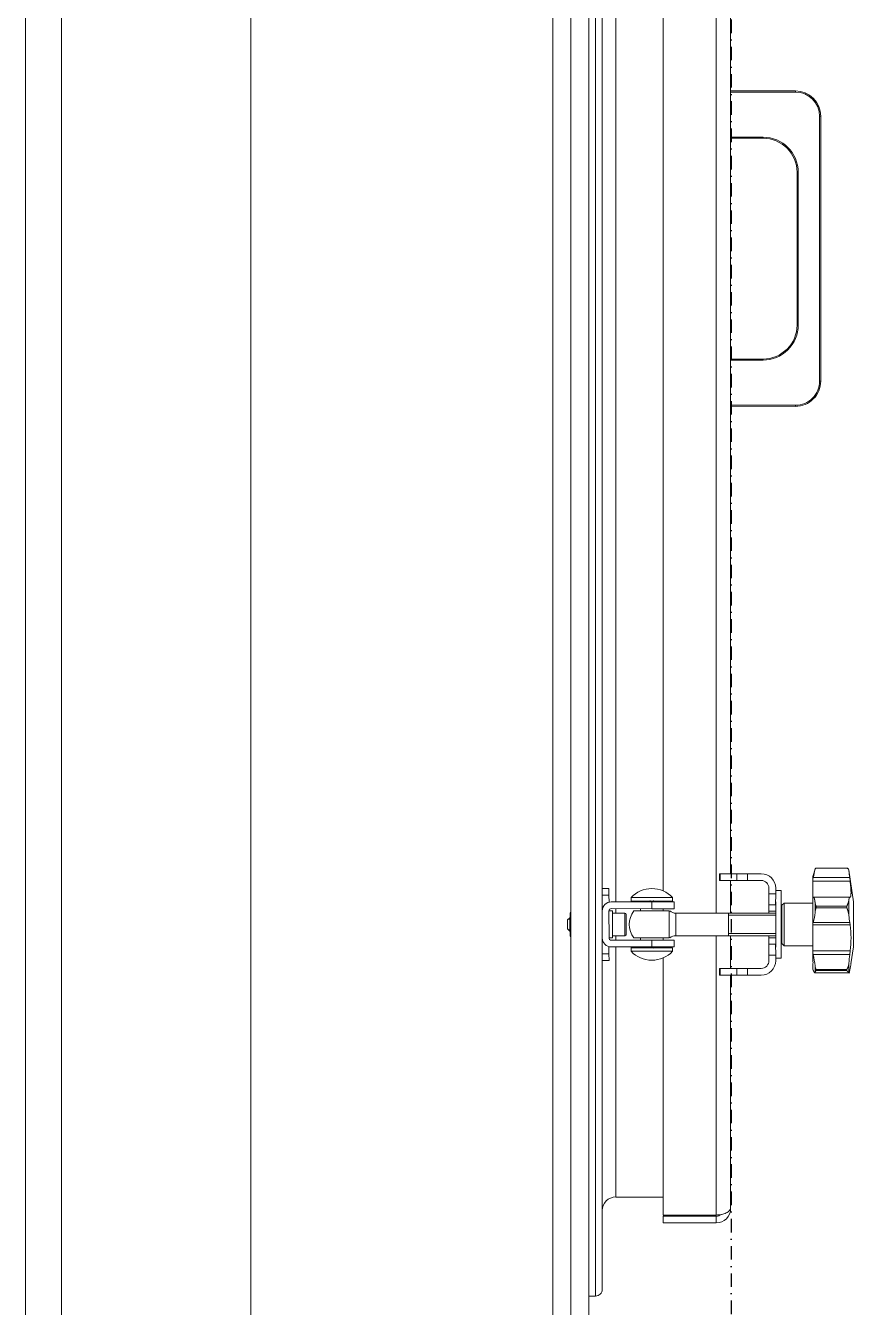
# Model space of a CAD drawing. Header units: millimetres. Extents: x 2179 to 48742, y 3478 to 161002.
# Drawn here: x 34757 to 35124, y 143073 to 143642 of the extents above; entities that cross this region are included whole.
import ezdxf

# ---------------------------------------------------------------- set-up
doc = ezdxf.new("R2010")
doc.units = ezdxf.units.MM
doc.linetypes.add('1_Čerchovaná 6_0mm', pattern=[12, 6, -3, 0, -3])
doc.layers.add('0-1', color=7, linetype='Continuous', lineweight=9)
doc.layers.add('2966-1_navrh dispozice stroju-HK_02_dwg-1', color=7, linetype='Continuous', lineweight=9, true_color=0x919191)
doc.layers.add('S-GRID-1', color=9, linetype='1_Čerchovaná 6_0mm', lineweight=25, true_color=0x808080)

# ---------------------------------------------------------------- blocks, each defined once
blk = doc.blocks.new('2966-1_navrh dispozice stroju-HK_02_dwg-876232-1NP _ stroje')
at = {"layer": '0-1'}
for p, q in [((-60181.1, 57900.53), (-61864.39, 58912.37)), ((-60978.72, 58402.06), (-61775.8, 58881.19)), ((-61096.8, 58535.6), (-61602.47, 58839.56)), ((-61584.18, 58836.02), (-61108.51, 58550.08)), ((-61606.18, 58814.23), (-61117.43, 58520.44)), ((-61621.17, 58798.74), (-61124.07, 58499.93)), ((-61091.09, 58583.9), (-61084.1, 58595.53)), ((-61065.56, 58585.54), (-61071.42, 58589.06)), ((-61078.56, 58574.67), (-61085.1, 58563.78)), ((-61074.4, 58573.31), (-61078.41, 58575.71)), ((-61043.8, 58572.46), (-61047.43, 58574.64)), ((-61044.57, 58573.33), (-61045.31, 58574)), ((-61051.63, 58559.45), (-61043.59, 58572.82)), ((-61092.74, 58563.94), (-61090.61, 58562.66)), ((-61084.33, 58562.15), (-61084.49, 58561.9)), ((-61107.07, 58552.47), (-61104.66, 58556.48)), ((-61082.42, 58557.74), (-61093.23, 58539.74)), ((-61087.56, 58560.83), (-61070.27, 58550.44)), ((-61085.53, 58556.11), (-61083.98, 58558.68)), ((-61051.69, 58559.65), (-61054.16, 58561.14)), ((-61075.42, 58553.53), (-61086.24, 58535.53)), ((-61070.77, 58553.65), (-61070.62, 58553.91)), ((-61105.94, 58548.54), (-61093.51, 58541.07)), ((-61068.78, 58546.04), (-61066.65, 58544.76)), ((-61067.23, 58548.61), (-61065.1, 58547.33)), ((-61084.94, 58535.92), (-61072.51, 58528.45)), ((-61071.08, 58530.83), (-61068.66, 58534.84)), ((-61069.94, 58526.9), (-60981.13, 58473.52)), ((-61109.82, 58515.87), (-61110.68, 58516.39)), ((-61125.1, 58498.22), (-61115.83, 58513.65)), ((-61122.53, 58496.67), (-61113.25, 58512.1)), ((-61115.83, 58507.82), (-61114.97, 58507.3)), ((-61110.53, 58489.46), (-61101.26, 58504.89)), ((-61098.68, 58509.17), (-61099.54, 58509.69)), ((-61116.9, 58500.99), (-61109.36, 58496.46)), ((-61107.96, 58487.91), (-61098.68, 58503.34)), ((-61104.69, 58501.12), (-61103.83, 58500.6)), ((-61121.5, 58498.39), (-61119.78, 58497.36)), ((-61111.21, 58492.2), (-61109.5, 58491.17)), ((-61128.37, 58478), (-61128, 58478.61)), ((-61124.28, 58475.54), (-61123.91, 58476.15))]:
    blk.add_line(p, q, dxfattribs=at)
at = {"layer": '0-1', "flags": 128}
for points in [[(-60287.11, 57708.64), (-60285.57, 57711.21), (-60243.32, 57781.49), (-60250.18, 57785.62), (-60177.02, 57907.32), (-60172.9, 57914.18), (-61856.19, 58926.02), (-61860.31, 58919.16), (-61933.47, 58797.46), (-61940.33, 58801.58), (-61867.17, 58923.28), (-61860.31, 58919.16), (-60177.02, 57907.32), (-60170.16, 57903.2)], [(-61764.42, 58877.85), (-61771.68, 58882.22), (-60979.74, 58406.18), (-60987, 58410.54)], [(-61976.79, 58725.39), (-61984.99, 58711.75), (-60301.7, 57699.91), (-60293.5, 57713.55), (-60250.18, 57785.62), (-61933.47, 58797.46), (-61976.79, 58725.39), (-60293.5, 57713.55)], [(-61406.34, 58729.11), (-61391.5, 58753.8), (-61391.07, 58753.54), (-61405.91, 58728.86)], [(-61388.77, 58718.55), (-61381.35, 58730.9), (-61380.92, 58730.64), (-61388.34, 58718.29)], [(-61286.78, 58657.24), (-61271.94, 58681.93), (-61271.51, 58681.67), (-61286.35, 58656.99)], [(-61304.35, 58667.81), (-61296.93, 58680.15), (-61296.5, 58679.9), (-61303.92, 58667.55)], [(-61082.63, 58595.8), (-61082.86, 58595.94), (-61069.72, 58590.35), (-61052.57, 58580.05), (-61046.65, 58575.25)], [(-61087.62, 58580.12), (-61088.19, 58580.66), (-61079.85, 58594.54), (-61078.34, 58593.86), (-61086.87, 58579.67)], [(-61088.58, 58580.76), (-61090.92, 58583.23), (-61091.03, 58583.3), (-61090.83, 58583.16)], [(-61077.41, 58573.98), (-61080.76, 58575.99), (-61080.78, 58576), (-61086.87, 58579.67), (-61087.62, 58580.12), (-61088.35, 58580.56)], [(-61070.71, 58569.95), (-61071.04, 58570.36), (-61062.71, 58584.23), (-61061.69, 58583.85), (-61070.23, 58569.66)], [(-61060.37, 58563.73), (-61051.84, 58577.93), (-61050.51, 58576.89), (-61058.84, 58563.02), (-61059.6, 58563.27)], [(-61056.8, 58561.59), (-61059.6, 58563.27), (-61060.37, 58563.73), (-61070.23, 58569.66), (-61070.71, 58569.95), (-61074.51, 58572.24)], [(-61101.49, 58561.76), (-61104.66, 58556.48), (-61102.09, 58554.94), (-61098.92, 58560.21)], [(-61094.28, 58561.37), (-61092.15, 58560.09), (-61090.61, 58562.66), (-61086.39, 58560.12), (-61087.93, 58557.55), (-61092.15, 58560.09)], [(-61091.78, 58563.36), (-61090.49, 58565.5), (-61064.77, 58550.05), (-61066.06, 58547.91)], [(-61062.28, 58564.88), (-61068.82, 58554), (-61070.19, 58553.65), (-61084.76, 58562.41), (-61085.1, 58563.78), (-61068.82, 58554)], [(-61083.2, 58558.21), (-61094.02, 58540.21), (-61085.45, 58535.06), (-61094.02, 58540.21), (-61106.02, 58520.26), (-61097.44, 58515.11), (-61085.45, 58535.06), (-61074.63, 58553.06)], [(-61084.75, 58555.64), (-61085.53, 58556.11), (-61087.93, 58557.55)], [(-61052.91, 58559.45), (-61053.39, 58559.54), (-61055.02, 58560.52)], [(-61102.09, 58554.94), (-61104.5, 58550.92), (-61107.07, 58552.47), (-61110.92, 58546.07), (-61108.35, 58544.53), (-61104.5, 58550.92)], [(-61073.85, 58552.59), (-61075.4, 58550.02), (-61076.18, 58550.49)], [(-61073, 58548.57), (-61068.78, 58546.04), (-61067.23, 58548.61), (-61071.45, 58551.14), (-61073, 58548.57), (-61075.4, 58550.02)], [(-61108.35, 58544.53), (-61108.51, 58544.25), (-61111.08, 58545.8), (-61110.92, 58546.07)], [(-61065.49, 58540.12), (-61068.66, 58534.84), (-61066.09, 58533.3)], [(-61062.92, 58538.57), (-61066.09, 58533.3), (-61068.5, 58529.29), (-61072.35, 58522.89), (-61072.51, 58522.61), (-61075.09, 58524.16), (-61074.92, 58524.43)], [(-61091.93, 58505.12), (-60994.12, 58446.32), (-60981.95, 58466.56), (-61088.22, 58530.45)], [(-61068.5, 58529.29), (-61071.08, 58530.83), (-61074.92, 58524.43), (-61072.35, 58522.89)], [(-61106.23, 58498.55), (-61098.17, 58511.97), (-61108.45, 58518.15), (-61116.52, 58504.73)], [(-61132.3, 58497.88), (-61130.76, 58500.45), (-61128.19, 58498.91)], [(-61125.51, 58497.3), (-61128.19, 58498.91), (-61129.73, 58496.34)], [(-61120.5, 58496.16), (-61117.72, 58500.79), (-61109.15, 58495.63), (-61111.93, 58491)], [(-61106.93, 58489.63), (-61011.79, 58432.44), (-61000.97, 58450.44), (-61011.79, 58432.44)], [(-61107.45, 58482.94), (-61105.9, 58485.51), (-61108.58, 58487.12)], [(-61105.9, 58485.51), (-61103.33, 58483.97), (-61104.88, 58481.4)], [(-61130.53, 58480.48), (-61130.24, 58479.96), (-61129.67, 58479.61), (-61125.96, 58477.38), (-61122.24, 58475.15), (-61121.67, 58474.81), (-61121.07, 58474.8)], [(-61123.44, 58475.75), (-61124.81, 58475.41), (-61128.24, 58477.47), (-61128.58, 58478.84)], [(-61128.58, 58478.84), (-61123.44, 58475.75), (-61123.38, 58475.84)]]:
    blk.add_lwpolyline(points, dxfattribs=at)
for points in [[(-61376.13, 58757.63), (-61275.34, 58697.04), (-61275.6, 58696.61), (-61376.39, 58757.2)], [(-61301.83, 58701.29), (-61302.09, 58700.86), (-61360.21, 58735.8), (-61359.95, 58736.23)], [(-61072.31, 58590), (-61080.76, 58575.99), (-61080.78, 58576), (-61072.25, 58590.2)], [(-61069.63, 58586.83), (-61076.62, 58575.2), (-61075.96, 58574.8), (-61068.97, 58586.43)], [(-61045.55, 58572.36), (-61052.54, 58560.73), (-61052.13, 58560.48), (-61045.14, 58572.11)], [(-61120.92, 58505.95), (-61111.42, 58521.76), (-61112.73, 58522.54), (-61122.23, 58506.74)], [(-61110.67, 58522.22), (-61108.1, 58520.67), (-61113.25, 58512.1), (-61115.83, 58513.65)], [(-61093.59, 58511.03), (-61103.09, 58495.23), (-61101.78, 58494.45), (-61092.28, 58510.25)], [(-61096.1, 58513.46), (-61101.26, 58504.89), (-61098.68, 58503.34), (-61093.53, 58511.91)], [(-61111.08, 58490.49), (-61111.9, 58489.12), (-61122.19, 58495.3), (-61121.36, 58496.67)], [(-60978.95, 58464.76), (-60981.52, 58466.31), (-60993.69, 58446.06), (-60991.12, 58444.52)], [(-60980.26, 58399.49), (-60978.72, 58402.06)]]:
    blk.add_lwpolyline(points, close=True, dxfattribs=at)
at = {"layer": '0-1'}
for centre, radius, start, end in [((-61381.9, 58748.03), 11.2, 58.9896, 148.9896), ((-61381.9, 58748.03), 10.7, 58.9896, 148.9896), ((-61367.98, 58722.87), 15.59, 58.9896, 148.9896), ((-61367.98, 58722.87), 15.09, 58.9896, 148.9896), ((-61309.86, 58687.93), 15.09, 328.9896, 58.9896), ((-61309.86, 58687.93), 15.59, 328.9896, 58.9896), ((-61281.11, 58687.44), 10.7, 328.9896, 58.9896), ((-61281.11, 58687.44), 11.2, 328.9896, 58.9896), ((-61083.25, 58595.01), 1, 66.9896, 148.9896), ((-60979.2, 58819.66), 246.6, 245.2036, 245.9112), ((-61053, 58609.17), 26.76, 242.0118, 248.7276), ((-61090.67, 58583.64), 0.5, 148.9896, 223.9896), ((-61185.56, 58479.94), 140.1, 45.9696, 47.5027), ((-61077.56, 58546.3), 40.76, 50.8798, 67.0994), ((-61086.8, 58555.07), 21.11, 54.4077, 63.5716), ((-61084.49, 58558.42), 17.98, 41.5981, 55.8772), ((-61004.93, 58635.82), 74.49, 232.2796, 235.2115), ((-61096.02, 58558.47), 6.38, 58.9896, 148.9896), ((-61096.02, 58558.47), 3.38, 58.9896, 148.9896), ((-61071.52, 58524.8), 40.27, 64.4697, 71.6537), ((-61059.81, 58554.56), 7.65, 51.1614, 66.8179), ((-61068.39, 58541.86), 3.38, 328.9896, 58.9896), ((-61068.39, 58541.86), 6.38, 328.9896, 58.9896), ((-61110, 58510.15), 12.69, 102.3976, 148.9896), ((-61111.63, 58521.41), 0.406, 328.9896, 58.9896), ((-61110, 58510.15), 12.69, 148.9896, 195.5817), ((-61109.44, 58522.32), 4, 287.5556, 328.9896), ((-61094.02, 58513.05), 4, 148.9896, 190.3836), ((-61093.79, 58510.69), 0.406, 58.9896, 148.9896), ((-61120.71, 58506.3), 0.406, 238.9896, 328.9896), ((-61107.25, 58508.49), 10, 202.1197, 275.8595), ((-61104.5, 58506.84), 12.69, 282.3976, 15.5817), ((-61117.21, 58500.48), 0.6, 58.9896, 148.9896), ((-61121.67, 58496.16), 4, 148.9896, 238.9896), ((-61121.67, 58496.16), 1, 148.9896, 238.9896), ((-61109.67, 58495.94), 0.6, 328.9896, 58.9896), ((-61102.88, 58495.58), 0.406, 148.9896, 238.9896), ((-61111.39, 58489.98), 4, 238.9896, 328.9896), ((-61111.39, 58489.98), 1, 238.9896, 328.9896), ((-60984.42, 58468.05), 6.38, 328.9896, 58.9896), ((-60984.42, 58468.05), 3.38, 328.9896, 7.7148), ((-61006.65, 58429.35), 6, 148.9896, 238.9896), ((-61006.65, 58429.35), 6, 148.9896, 238.9896), ((-60981.29, 58403.61), 3, 328.9896, 58.9896), ((-60981.29, 58403.61), 3, 328.9896, 58.9896)]:
    blk.add_arc(centre, radius, start, end, dxfattribs=at)
for points, knots in [([(-61084.1, 58595.53), (-61084.03, 58595.65), (-61083.89, 58595.78), (-61083.65, 58595.88), (-61083.48, 58595.93), (-61083.28, 58595.95), (-61082.99, 58595.93), (-61082.77, 58595.86), (-61082.63, 58595.8)], [0, 0, 0, 0, 0.247181, 0.353859, 0.465315, 0.58414, 0.712229, 1, 1, 1, 1]), ([(-61078.34, 58593.86), (-61078.27, 58593.83), (-61078.17, 58593.78), (-61078.03, 58593.72), (-61077.93, 58593.67), (-61077.83, 58593.63), (-61077.73, 58593.58), (-61077.63, 58593.53), (-61077.53, 58593.49), (-61077.44, 58593.44), (-61077.34, 58593.4), (-61077.24, 58593.35), (-61077.15, 58593.31), (-61077.05, 58593.26), (-61076.96, 58593.22), (-61076.86, 58593.17), (-61076.77, 58593.13), (-61076.67, 58593.09), (-61076.58, 58593.04), (-61076.49, 58593), (-61076.4, 58592.95), (-61076.31, 58592.91), (-61076.22, 58592.87), (-61076.13, 58592.82), (-61076.04, 58592.78), (-61075.95, 58592.74), (-61075.87, 58592.69), (-61075.78, 58592.65), (-61075.7, 58592.61), (-61075.61, 58592.57), (-61075.53, 58592.52), (-61075.44, 58592.48), (-61075.36, 58592.44), (-61075.28, 58592.4), (-61075.2, 58592.36), (-61075.12, 58592.32), (-61075.04, 58592.28), (-61074.96, 58592.23), (-61074.89, 58592.19), (-61074.81, 58592.15), (-61074.74, 58592.11), (-61074.66, 58592.07), (-61074.59, 58592.04), (-61074.52, 58592), (-61074.45, 58591.96), (-61074.38, 58591.92), (-61074.31, 58591.88), (-61074.24, 58591.84), (-61074.17, 58591.81), (-61074.11, 58591.77), (-61074.04, 58591.73), (-61073.98, 58591.69), (-61073.92, 58591.66), (-61073.86, 58591.62), (-61073.8, 58591.58), (-61073.74, 58591.55), (-61073.68, 58591.51), (-61073.62, 58591.48), (-61073.56, 58591.44), (-61073.51, 58591.41), (-61073.45, 58591.37), (-61073.4, 58591.34), (-61073.35, 58591.3), (-61073.3, 58591.27), (-61073.25, 58591.24), (-61073.2, 58591.2), (-61073.15, 58591.17), (-61073.11, 58591.14), (-61073.06, 58591.11), (-61073.02, 58591.08), (-61072.97, 58591.05), (-61072.93, 58591.02), (-61072.89, 58590.99), (-61072.85, 58590.96), (-61072.82, 58590.93), (-61072.78, 58590.9), (-61072.74, 58590.87), (-61072.71, 58590.84), (-61072.68, 58590.81), (-61072.65, 58590.79), (-61072.61, 58590.76), (-61072.59, 58590.73), (-61072.56, 58590.71), (-61072.53, 58590.68), (-61072.5, 58590.66), (-61072.48, 58590.63), (-61072.46, 58590.61), (-61072.43, 58590.58), (-61072.41, 58590.56), (-61072.39, 58590.54), (-61072.37, 58590.51), (-61072.36, 58590.49), (-61072.34, 58590.47), (-61072.33, 58590.45), (-61072.31, 58590.43), (-61072.3, 58590.41), (-61072.29, 58590.39), (-61072.28, 58590.37), (-61072.27, 58590.35), (-61072.26, 58590.33), (-61072.26, 58590.32), (-61072.25, 58590.3), (-61072.25, 58590.28), (-61072.24, 58590.27), (-61072.24, 58590.25), (-61072.24, 58590.24), (-61072.24, 58590.22), (-61072.25, 58590.2), (-61072.25, 58590.2)], [0, 0, 0, 0, 0.031214, 0.046703, 0.062101, 0.077411, 0.092631, 0.107762, 0.122803, 0.137755, 0.152618, 0.167392, 0.182076, 0.196672, 0.211178, 0.225595, 0.239923, 0.254161, 0.268311, 0.282372, 0.296343, 0.310226, 0.32402, 0.337725, 0.351341, 0.364868, 0.378307, 0.391657, 0.404917, 0.418081, 0.431141, 0.444084, 0.4569, 0.469579, 0.482115, 0.494506, 0.506757, 0.518868, 0.530841, 0.542676, 0.554372, 0.565932, 0.577354, 0.58864, 0.599789, 0.610802, 0.621677, 0.632416, 0.643018, 0.653484, 0.663812, 0.674004, 0.684059, 0.693977, 0.703758, 0.713403, 0.722909, 0.732275, 0.741496, 0.750569, 0.759491, 0.768258, 0.776868, 0.785315, 0.793599, 0.801714, 0.809657, 0.817426, 0.825023, 0.832449, 0.83971, 0.846805, 0.853735, 0.860501, 0.867103, 0.873541, 0.879817, 0.885931, 0.891884, 0.897676, 0.903308, 0.90878, 0.914096, 0.919253, 0.924254, 0.929096, 0.93378, 0.938305, 0.942672, 0.946879, 0.950926, 0.954816, 0.958547, 0.96212, 0.965538, 0.968802, 0.971918, 0.974888, 0.977719, 0.980415, 0.982983, 0.985429, 0.987762, 0.98999, 0.992125, 0.994178, 0.996164, 1, 1, 1, 1]), ([(-61072.31, 58590), (-61072.32, 58589.99), (-61072.32, 58589.97), (-61072.32, 58589.95), (-61072.31, 58589.93), (-61072.3, 58589.9), (-61072.29, 58589.88), (-61072.28, 58589.85), (-61072.26, 58589.83), (-61072.24, 58589.8), (-61072.22, 58589.77), (-61072.2, 58589.74), (-61072.17, 58589.71), (-61072.14, 58589.67), (-61072.1, 58589.64), (-61072.07, 58589.6), (-61072.03, 58589.56), (-61071.99, 58589.52), (-61071.94, 58589.48), (-61071.89, 58589.44), (-61071.84, 58589.4), (-61071.79, 58589.35), (-61071.74, 58589.31), (-61071.68, 58589.26), (-61071.62, 58589.21), (-61071.53, 58589.15), (-61071.47, 58589.1), (-61071.42, 58589.06)], [0, 0, 0, 0, 0.027046, 0.041976, 0.058294, 0.076222, 0.095932, 0.117551, 0.141173, 0.166873, 0.194705, 0.224713, 0.256932, 0.291388, 0.328091, 0.36703, 0.40818, 0.451506, 0.496974, 0.544546, 0.594193, 0.64591, 0.699713, 0.75563, 0.813675, 0.873863, 1, 1, 1, 1]), ([(-61071.42, 58589.06), (-61071.38, 58589.03), (-61071.33, 58588.99), (-61071.25, 58588.92), (-61071.19, 58588.86), (-61071.13, 58588.81), (-61071.07, 58588.75), (-61071.01, 58588.69), (-61070.96, 58588.63), (-61070.9, 58588.56), (-61070.84, 58588.5), (-61070.78, 58588.43), (-61070.72, 58588.36), (-61070.65, 58588.29), (-61070.59, 58588.21), (-61070.53, 58588.14), (-61070.47, 58588.06), (-61070.4, 58587.98), (-61070.34, 58587.9), (-61070.28, 58587.82), (-61070.21, 58587.74), (-61070.15, 58587.66), (-61070.08, 58587.57), (-61070.02, 58587.49), (-61069.95, 58587.4), (-61069.89, 58587.32), (-61069.82, 58587.23), (-61069.76, 58587.14), (-61069.68, 58587.01), (-61069.62, 58586.91), (-61069.63, 58586.83)], [0, 0, 0, 0, 0.051783, 0.078489, 0.105812, 0.133754, 0.162314, 0.191489, 0.221272, 0.251655, 0.282629, 0.314181, 0.3463, 0.37897, 0.412179, 0.445902, 0.480111, 0.514777, 0.549879, 0.585402, 0.621333, 0.657658, 0.694363, 0.73143, 0.768844, 0.806595, 0.844681, 0.883104, 0.921894, 1, 1, 1, 1]), ([(-61068.97, 58586.43), (-61068.93, 58586.47), (-61068.85, 58586.47), (-61068.76, 58586.47), (-61068.69, 58586.46), (-61068.61, 58586.45), (-61068.54, 58586.44), (-61068.47, 58586.43), (-61068.4, 58586.42), (-61068.33, 58586.4), (-61068.25, 58586.39), (-61068.18, 58586.37), (-61068.11, 58586.36), (-61068.04, 58586.34), (-61067.97, 58586.33), (-61067.89, 58586.31), (-61067.82, 58586.3), (-61067.75, 58586.28), (-61067.68, 58586.26), (-61067.61, 58586.25), (-61067.54, 58586.23), (-61067.46, 58586.21), (-61067.39, 58586.19), (-61067.32, 58586.17), (-61067.25, 58586.15), (-61067.18, 58586.13), (-61067.11, 58586.11), (-61067.04, 58586.09), (-61066.97, 58586.07), (-61066.9, 58586.05), (-61066.83, 58586.03), (-61066.76, 58586.01), (-61066.69, 58585.99), (-61066.62, 58585.97), (-61066.55, 58585.94), (-61066.48, 58585.92), (-61066.41, 58585.9), (-61066.34, 58585.87), (-61066.28, 58585.85), (-61066.21, 58585.82), (-61066.14, 58585.8), (-61066.08, 58585.77), (-61066.01, 58585.74), (-61065.94, 58585.72), (-61065.88, 58585.69), (-61065.81, 58585.66), (-61065.75, 58585.63), (-61065.66, 58585.59), (-61065.6, 58585.56), (-61065.56, 58585.54)], [0, 0, 0, 0, 0.04065, 0.061045, 0.081424, 0.101836, 0.122283, 0.142752, 0.163236, 0.183734, 0.204249, 0.224782, 0.245338, 0.265922, 0.286538, 0.307188, 0.327864, 0.348561, 0.369274, 0.389997, 0.410724, 0.431449, 0.452167, 0.472872, 0.493557, 0.514214, 0.534838, 0.555423, 0.57597, 0.596479, 0.61695, 0.637384, 0.657781, 0.678142, 0.698468, 0.71876, 0.739018, 0.759244, 0.779439, 0.799603, 0.819738, 0.839846, 0.859927, 0.879986, 0.900023, 0.920042, 0.940045, 0.960037, 1, 1, 1, 1]), ([(-61090.92, 58583.23), (-61090.98, 58583.28), (-61091.05, 58583.37), (-61091.11, 58583.5), (-61091.14, 58583.59), (-61091.16, 58583.73), (-61091.13, 58583.84), (-61091.09, 58583.9)], [0, 0, 0, 0, 0.305461, 0.443004, 0.571917, 0.696006, 1, 1, 1, 1]), ([(-61088.6, 58580.78), (-61088.57, 58580.76), (-61088.49, 58580.68), (-61088.41, 58580.61), (-61088.35, 58580.56)], [0, 0, 0, 0, 0.292211, 1, 1, 1, 1]), ([(-61078.41, 58575.71), (-61078.51, 58575.76), (-61078.66, 58575.83), (-61078.86, 58575.91), (-61079, 58575.97), (-61079.13, 58576.02), (-61079.26, 58576.07), (-61079.39, 58576.11), (-61079.51, 58576.15), (-61079.63, 58576.18), (-61079.74, 58576.21), (-61079.84, 58576.24), (-61079.94, 58576.26), (-61080.04, 58576.27), (-61080.12, 58576.28), (-61080.21, 58576.28), (-61080.28, 58576.28), (-61080.35, 58576.28), (-61080.42, 58576.27), (-61080.48, 58576.25), (-61080.53, 58576.23), (-61080.59, 58576.19), (-61080.63, 58576.16), (-61080.65, 58576.13)], [0, 0, 0, 0, 0.139258, 0.205377, 0.268907, 0.32989, 0.388359, 0.444337, 0.497829, 0.548778, 0.597064, 0.642537, 0.68515, 0.724946, 0.762039, 0.796534, 0.828558, 0.858262, 0.885815, 0.911398, 0.935234, 0.957647, 1, 1, 1, 1]), ([(-61076.62, 58575.2), (-61076.65, 58575.18), (-61076.71, 58575.18), (-61076.78, 58575.19), (-61076.83, 58575.2), (-61076.88, 58575.21), (-61076.93, 58575.22), (-61076.98, 58575.24), (-61077.03, 58575.25), (-61077.08, 58575.26), (-61077.13, 58575.27), (-61077.18, 58575.29), (-61077.23, 58575.3), (-61077.27, 58575.31), (-61077.32, 58575.33), (-61077.37, 58575.34), (-61077.42, 58575.36), (-61077.46, 58575.37), (-61077.51, 58575.38), (-61077.56, 58575.4), (-61077.6, 58575.41), (-61077.65, 58575.43), (-61077.69, 58575.44), (-61077.74, 58575.46), (-61077.78, 58575.47), (-61077.83, 58575.49), (-61077.87, 58575.5), (-61077.92, 58575.52), (-61077.96, 58575.53), (-61078, 58575.55), (-61078.05, 58575.56), (-61078.09, 58575.58), (-61078.13, 58575.59), (-61078.17, 58575.61), (-61078.21, 58575.63), (-61078.25, 58575.64), (-61078.29, 58575.66), (-61078.35, 58575.68), (-61078.39, 58575.7), (-61078.41, 58575.71)], [0, 0, 0, 0, 0.056555, 0.084628, 0.112524, 0.140276, 0.167889, 0.195374, 0.222742, 0.249998, 0.277138, 0.304155, 0.331037, 0.357781, 0.384384, 0.410841, 0.43715, 0.463308, 0.489311, 0.515157, 0.540846, 0.566381, 0.591766, 0.617, 0.642081, 0.667011, 0.691787, 0.716409, 0.740878, 0.765192, 0.789353, 0.813359, 0.837213, 0.860913, 0.88446, 0.907857, 0.931102, 0.954199, 1, 1, 1, 1]), ([(-61074.4, 58573.31), (-61074.44, 58573.33), (-61074.49, 58573.37), (-61074.56, 58573.42), (-61074.61, 58573.46), (-61074.66, 58573.5), (-61074.71, 58573.54), (-61074.76, 58573.58), (-61074.81, 58573.62), (-61074.86, 58573.66), (-61074.91, 58573.7), (-61074.96, 58573.75), (-61075.01, 58573.79), (-61075.06, 58573.83), (-61075.1, 58573.87), (-61075.15, 58573.92), (-61075.2, 58573.96), (-61075.25, 58574), (-61075.29, 58574.05), (-61075.34, 58574.09), (-61075.39, 58574.13), (-61075.43, 58574.18), (-61075.48, 58574.22), (-61075.52, 58574.27), (-61075.57, 58574.31), (-61075.61, 58574.36), (-61075.66, 58574.4), (-61075.7, 58574.45), (-61075.75, 58574.5), (-61075.79, 58574.54), (-61075.83, 58574.59), (-61075.87, 58574.64), (-61075.92, 58574.71), (-61075.97, 58574.75), (-61075.96, 58574.8)], [0, 0, 0, 0, 0.059122, 0.088674, 0.118222, 0.147768, 0.177312, 0.206855, 0.2364, 0.265945, 0.295492, 0.32504, 0.354591, 0.384143, 0.413696, 0.443251, 0.472805, 0.502356, 0.531893, 0.561407, 0.590893, 0.620347, 0.649768, 0.679153, 0.708501, 0.737809, 0.767076, 0.796297, 0.825469, 0.854592, 0.883669, 0.912727, 0.942652, 1, 1, 1, 1]), ([(-61047.43, 58574.64), (-61047.38, 58574.61), (-61047.31, 58574.55), (-61047.22, 58574.48), (-61047.15, 58574.43), (-61047.08, 58574.37), (-61047.01, 58574.32), (-61046.95, 58574.26), (-61046.88, 58574.2), (-61046.82, 58574.14), (-61046.76, 58574.09), (-61046.7, 58574.03), (-61046.64, 58573.97), (-61046.58, 58573.91), (-61046.53, 58573.85), (-61046.47, 58573.79), (-61046.42, 58573.73), (-61046.36, 58573.67), (-61046.31, 58573.61), (-61046.26, 58573.55), (-61046.21, 58573.49), (-61046.16, 58573.43), (-61046.11, 58573.36), (-61046.06, 58573.3), (-61046.02, 58573.24), (-61045.97, 58573.18), (-61045.93, 58573.12), (-61045.89, 58573.06), (-61045.84, 58573), (-61045.8, 58572.94), (-61045.76, 58572.88), (-61045.73, 58572.82), (-61045.69, 58572.76), (-61045.65, 58572.7), (-61045.62, 58572.63), (-61045.59, 58572.57), (-61045.55, 58572.48), (-61045.53, 58572.41), (-61045.55, 58572.36)], [0, 0, 0, 0, 0.059423, 0.088832, 0.118023, 0.147002, 0.175777, 0.204351, 0.232731, 0.26092, 0.288923, 0.316741, 0.344377, 0.371833, 0.39911, 0.426209, 0.45313, 0.479872, 0.506434, 0.532809, 0.558982, 0.584941, 0.610678, 0.636192, 0.661483, 0.686549, 0.71139, 0.736004, 0.760392, 0.784552, 0.808486, 0.832204, 0.855723, 0.879066, 0.902281, 0.92547, 0.948953, 1, 1, 1, 1]), ([(-61045.31, 58574), (-61045.65, 58574.31), (-61046.12, 58574.74), (-61046.58, 58575.18), (-61046.72, 58575.31)], [0, 0, 0, 0, 0.702419, 1, 1, 1, 1]), ([(-61043.8, 58572.46), (-61043.8, 58572.46), (-61043.8, 58572.47), (-61043.8, 58572.47), (-61043.8, 58572.48), (-61043.8, 58572.49), (-61043.8, 58572.49), (-61043.8, 58572.5), (-61043.8, 58572.51), (-61043.81, 58572.52), (-61043.81, 58572.53), (-61043.81, 58572.54), (-61043.82, 58572.55), (-61043.83, 58572.56), (-61043.83, 58572.57), (-61043.84, 58572.58), (-61043.85, 58572.59), (-61043.86, 58572.61), (-61043.87, 58572.62), (-61043.88, 58572.64), (-61043.89, 58572.65), (-61043.91, 58572.67), (-61043.92, 58572.68), (-61043.93, 58572.7), (-61043.95, 58572.72), (-61043.97, 58572.74), (-61043.98, 58572.75), (-61044, 58572.77), (-61044.02, 58572.79), (-61044.04, 58572.81), (-61044.06, 58572.83), (-61044.08, 58572.85), (-61044.1, 58572.88), (-61044.12, 58572.9), (-61044.14, 58572.92), (-61044.17, 58572.94), (-61044.19, 58572.97), (-61044.21, 58572.99), (-61044.24, 58573.02), (-61044.27, 58573.04), (-61044.29, 58573.07), (-61044.32, 58573.1), (-61044.35, 58573.12), (-61044.38, 58573.15), (-61044.41, 58573.18), (-61044.44, 58573.21), (-61044.47, 58573.24), (-61044.51, 58573.28), (-61044.55, 58573.31), (-61044.57, 58573.33)], [0, 0, 0, 0, 0.008682, 0.01327, 0.018198, 0.023577, 0.029497, 0.036022, 0.043203, 0.051078, 0.059676, 0.069018, 0.079125, 0.090015, 0.101702, 0.114191, 0.127483, 0.141574, 0.156461, 0.172141, 0.188607, 0.205855, 0.22388, 0.242674, 0.262232, 0.282551, 0.303634, 0.325481, 0.348095, 0.371477, 0.395628, 0.420548, 0.44624, 0.472703, 0.499938, 0.527946, 0.556727, 0.586295, 0.616661, 0.647829, 0.67979, 0.712524, 0.746016, 0.780247, 0.815201, 0.850861, 0.887209, 0.924227, 1, 1, 1, 1]), ([(-61045.14, 58572.11), (-61045.11, 58572.15), (-61045.04, 58572.18), (-61044.94, 58572.19), (-61044.88, 58572.2), (-61044.82, 58572.21), (-61044.76, 58572.22), (-61044.71, 58572.23), (-61044.65, 58572.24), (-61044.6, 58572.24), (-61044.55, 58572.25), (-61044.5, 58572.26), (-61044.45, 58572.27), (-61044.4, 58572.28), (-61044.36, 58572.28), (-61044.31, 58572.29), (-61044.27, 58572.3), (-61044.23, 58572.31), (-61044.19, 58572.32), (-61044.15, 58572.33), (-61044.12, 58572.34), (-61044.08, 58572.35), (-61044.05, 58572.36), (-61044.02, 58572.37), (-61043.99, 58572.38), (-61043.96, 58572.38), (-61043.94, 58572.39), (-61043.92, 58572.4), (-61043.89, 58572.41), (-61043.88, 58572.42), (-61043.86, 58572.43), (-61043.84, 58572.43), (-61043.83, 58572.44), (-61043.82, 58572.45), (-61043.81, 58572.46), (-61043.8, 58572.46)], [0, 0, 0, 0, 0.110856, 0.157797, 0.202373, 0.245393, 0.287115, 0.327647, 0.36707, 0.405453, 0.44284, 0.47924, 0.514632, 0.548995, 0.582307, 0.614546, 0.645691, 0.675719, 0.704608, 0.732332, 0.75887, 0.784204, 0.808317, 0.831191, 0.85281, 0.873156, 0.892213, 0.909963, 0.926372, 0.941394, 0.954972, 0.967053, 0.977582, 0.986513, 1, 1, 1, 1]), ([(-61052.54, 58560.73), (-61052.56, 58560.7), (-61052.6, 58560.7), (-61052.65, 58560.7), (-61052.68, 58560.7), (-61052.72, 58560.7), (-61052.75, 58560.7), (-61052.79, 58560.71), (-61052.82, 58560.71), (-61052.85, 58560.72), (-61052.89, 58560.73), (-61052.92, 58560.73), (-61052.96, 58560.74), (-61052.99, 58560.75), (-61053.03, 58560.75), (-61053.06, 58560.76), (-61053.1, 58560.77), (-61053.13, 58560.78), (-61053.17, 58560.79), (-61053.2, 58560.79), (-61053.24, 58560.8), (-61053.27, 58560.81), (-61053.31, 58560.82), (-61053.35, 58560.83), (-61053.38, 58560.84), (-61053.42, 58560.85), (-61053.46, 58560.86), (-61053.49, 58560.88), (-61053.53, 58560.89), (-61053.56, 58560.9), (-61053.6, 58560.91), (-61053.64, 58560.92), (-61053.68, 58560.94), (-61053.71, 58560.95), (-61053.75, 58560.96), (-61053.79, 58560.98), (-61053.82, 58560.99), (-61053.86, 58561.01), (-61053.9, 58561.02), (-61053.94, 58561.04), (-61053.97, 58561.05), (-61054.01, 58561.07), (-61054.05, 58561.09), (-61054.1, 58561.11), (-61054.14, 58561.13), (-61054.16, 58561.14)], [0, 0, 0, 0, 0.045999, 0.066756, 0.08712, 0.107383, 0.127634, 0.147923, 0.168283, 0.188732, 0.209285, 0.22995, 0.25073, 0.271624, 0.292628, 0.313741, 0.334963, 0.356294, 0.377733, 0.399279, 0.420933, 0.442692, 0.464557, 0.486528, 0.508609, 0.530801, 0.553106, 0.575525, 0.598058, 0.620706, 0.643471, 0.666355, 0.689357, 0.71248, 0.735726, 0.759096, 0.782591, 0.806214, 0.829967, 0.853851, 0.877869, 0.902024, 0.926316, 0.95075, 1, 1, 1, 1]), ([(-61052.91, 58559.45), (-61052.87, 58559.45), (-61052.82, 58559.44), (-61052.75, 58559.43), (-61052.7, 58559.42), (-61052.65, 58559.41), (-61052.6, 58559.41), (-61052.56, 58559.4), (-61052.51, 58559.39), (-61052.46, 58559.39), (-61052.42, 58559.38), (-61052.38, 58559.38), (-61052.34, 58559.37), (-61052.3, 58559.37), (-61052.26, 58559.36), (-61052.22, 58559.36), (-61052.18, 58559.36), (-61052.15, 58559.36), (-61052.11, 58559.35), (-61052.08, 58559.35), (-61052.04, 58559.35), (-61052.01, 58559.35), (-61051.98, 58559.35), (-61051.95, 58559.35), (-61051.92, 58559.35), (-61051.9, 58559.35), (-61051.87, 58559.36), (-61051.85, 58559.36), (-61051.82, 58559.36), (-61051.8, 58559.36), (-61051.78, 58559.37), (-61051.76, 58559.37), (-61051.74, 58559.38), (-61051.72, 58559.38), (-61051.71, 58559.39), (-61051.69, 58559.39), (-61051.68, 58559.4), (-61051.67, 58559.41), (-61051.66, 58559.41), (-61051.65, 58559.42), (-61051.64, 58559.43), (-61051.63, 58559.44), (-61051.62, 58559.45), (-61051.62, 58559.46), (-61051.62, 58559.47), (-61051.61, 58559.48), (-61051.61, 58559.49), (-61051.61, 58559.51), (-61051.61, 58559.52), (-61051.62, 58559.53), (-61051.62, 58559.54), (-61051.63, 58559.56), (-61051.63, 58559.57), (-61051.64, 58559.59), (-61051.65, 58559.6), (-61051.67, 58559.62), (-61051.68, 58559.64), (-61051.69, 58559.65)], [0, 0, 0, 0, 0.06963, 0.103443, 0.136508, 0.168825, 0.200399, 0.231231, 0.261324, 0.29068, 0.319302, 0.347194, 0.374357, 0.400796, 0.426512, 0.451507, 0.475779, 0.499326, 0.522148, 0.544244, 0.565615, 0.58626, 0.606173, 0.625344, 0.643764, 0.661424, 0.678319, 0.694443, 0.709794, 0.724383, 0.738228, 0.75135, 0.763766, 0.775493, 0.786555, 0.796978, 0.806795, 0.816047, 0.824783, 0.83306, 0.840948, 0.848529, 0.855893, 0.863137, 0.87036, 0.877664, 0.88515, 0.892915, 0.901046, 0.909621, 0.918704, 0.928352, 0.938612, 0.949522, 0.961117, 0.973422, 1, 1, 1, 1]), ([(-61051.69, 58559.65), (-61051.7, 58559.66), (-61051.71, 58559.68), (-61051.73, 58559.71), (-61051.75, 58559.73), (-61051.76, 58559.76), (-61051.78, 58559.79), (-61051.8, 58559.82), (-61051.82, 58559.85), (-61051.84, 58559.88), (-61051.86, 58559.91), (-61051.88, 58559.94), (-61051.9, 58559.98), (-61051.92, 58560.02), (-61051.94, 58560.05), (-61051.96, 58560.09), (-61051.99, 58560.13), (-61052.01, 58560.17), (-61052.04, 58560.22), (-61052.06, 58560.26), (-61052.09, 58560.31), (-61052.12, 58560.38), (-61052.15, 58560.43), (-61052.13, 58560.48)], [0, 0, 0, 0, 0.051485, 0.079634, 0.109567, 0.141259, 0.174681, 0.209802, 0.246586, 0.284999, 0.325003, 0.366561, 0.409632, 0.454186, 0.500208, 0.547693, 0.596639, 0.647044, 0.69894, 0.752423, 0.807702, 0.865853, 1, 1, 1, 1]), ([(-61115.92, 58514.6), (-61115.91, 58514.59), (-61115.9, 58514.58), (-61115.88, 58514.56), (-61115.88, 58514.54), (-61115.87, 58514.52), (-61115.87, 58514.49), (-61115.86, 58514.47), (-61115.86, 58514.44), (-61115.87, 58514.41), (-61115.87, 58514.38), (-61115.88, 58514.35), (-61115.88, 58514.31), (-61115.89, 58514.27), (-61115.91, 58514.23), (-61115.92, 58514.19), (-61115.93, 58514.15), (-61115.95, 58514.11), (-61115.97, 58514.06), (-61115.99, 58514.02), (-61116.01, 58513.97), (-61116.04, 58513.93), (-61116.06, 58513.88), (-61116.09, 58513.83), (-61116.12, 58513.79), (-61116.14, 58513.75), (-61116.17, 58513.7), (-61116.2, 58513.66), (-61116.23, 58513.62), (-61116.26, 58513.58), (-61116.29, 58513.54), (-61116.32, 58513.51), (-61116.35, 58513.47), (-61116.38, 58513.44), (-61116.41, 58513.41), (-61116.44, 58513.39), (-61116.47, 58513.36), (-61116.49, 58513.34), (-61116.52, 58513.32), (-61116.55, 58513.31), (-61116.57, 58513.29), (-61116.59, 58513.28), (-61116.62, 58513.28), (-61116.64, 58513.27), (-61116.66, 58513.27), (-61116.68, 58513.27), (-61116.7, 58513.28), (-61116.71, 58513.28)], [0, 0, 0, 0, 0.020291, 0.030988, 0.042514, 0.05515, 0.069006, 0.084109, 0.100479, 0.118151, 0.137149, 0.157491, 0.179177, 0.202178, 0.226431, 0.25185, 0.278343, 0.305812, 0.334157, 0.36326, 0.392992, 0.423215, 0.453789, 0.484573, 0.515427, 0.546211, 0.576785, 0.607007, 0.63674, 0.665843, 0.694187, 0.721657, 0.74815, 0.773569, 0.797822, 0.820822, 0.842508, 0.86285, 0.881848, 0.899519, 0.91589, 0.930993, 0.944849, 0.957486, 0.969012, 0.97971, 1, 1, 1, 1]), ([(-61098.59, 58502.39), (-61098.6, 58502.4), (-61098.61, 58502.41), (-61098.63, 58502.43), (-61098.63, 58502.45), (-61098.64, 58502.47), (-61098.64, 58502.49), (-61098.65, 58502.52), (-61098.65, 58502.55), (-61098.64, 58502.58), (-61098.64, 58502.61), (-61098.63, 58502.64), (-61098.63, 58502.68), (-61098.62, 58502.72), (-61098.6, 58502.76), (-61098.59, 58502.8), (-61098.57, 58502.84), (-61098.56, 58502.88), (-61098.54, 58502.93), (-61098.52, 58502.97), (-61098.5, 58503.02), (-61098.47, 58503.06), (-61098.45, 58503.11), (-61098.42, 58503.15), (-61098.39, 58503.2), (-61098.37, 58503.24), (-61098.34, 58503.29), (-61098.31, 58503.33), (-61098.28, 58503.37), (-61098.25, 58503.41), (-61098.22, 58503.45), (-61098.19, 58503.48), (-61098.16, 58503.52), (-61098.13, 58503.55), (-61098.1, 58503.58), (-61098.07, 58503.6), (-61098.04, 58503.63), (-61098.02, 58503.65), (-61097.99, 58503.67), (-61097.96, 58503.68), (-61097.94, 58503.69), (-61097.92, 58503.7), (-61097.89, 58503.71), (-61097.87, 58503.72), (-61097.85, 58503.72), (-61097.83, 58503.71), (-61097.81, 58503.71), (-61097.8, 58503.7)], [0, 0, 0, 0, 0.020291, 0.030988, 0.042514, 0.05515, 0.069006, 0.084109, 0.100479, 0.118151, 0.137149, 0.157491, 0.179177, 0.202178, 0.226431, 0.25185, 0.278343, 0.305812, 0.334157, 0.36326, 0.392992, 0.423215, 0.453789, 0.484573, 0.515427, 0.546211, 0.576785, 0.607007, 0.63674, 0.665843, 0.694187, 0.721657, 0.74815, 0.773569, 0.797822, 0.820822, 0.842508, 0.86285, 0.881848, 0.899519, 0.91589, 0.930993, 0.944849, 0.957486, 0.969012, 0.97971, 1, 1, 1, 1]), ([(-60981.13, 58473.52), (-60980.99, 58473.2), (-60980.62, 58472.68), (-60980.46, 58471.73), (-60980.45, 58470.78), (-60980.62, 58469.73), (-60981.04, 58468.28), (-60981.55, 58467.23), (-60981.95, 58466.56)], [0, 0, 0, 0, 0.140711, 0.253717, 0.384044, 0.529309, 0.684311, 1, 1, 1, 1])]:
    blk.add_open_spline(points, degree=3, knots=knots, dxfattribs=at)

msp = doc.modelspace()

# ---------------------------------------------------------------- linework, layer by layer
at = {"layer": 'S-GRID-1'}
msp.add_line((35069.78, 158068.27), (35069.78, 120650.82), dxfattribs=at)

# ---------------------------------------------------------------- block references
at = {"layer": '2966-1_navrh dispozice stroju-HK_02_dwg-1', "rotation": 301.0103595051887}
msp.add_blockref('2966-1_navrh dispozice stroju-HK_02_dwg-876232-1NP _ stroje', (16370.46, 60726.75), dxfattribs=at)

doc.saveas('drawing.dxf')
